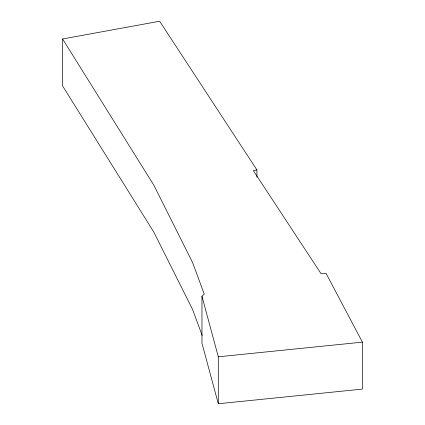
<?xml version="1.0" encoding="UTF-8"?>
<svg xmlns="http://www.w3.org/2000/svg" width="425" height="425" viewBox="0 0 425 425"><rect width="100%" height="100%" fill="white"/><g stroke="black" fill="none" stroke-linecap="round" stroke-linejoin="round"><path stroke-width="0.64" d="M256.923 169.942L253.364 170.664L321.13 273.796L326.007 273.248L362.397 342.146L362.397 389.098L218.296 403.75L201.96 343.225L201.96 296.273L204.266 294.164L192.541 262.432L153.882 185.258L62.602 38.972L159.641 21.25L256.923 169.942L256.923 177.214M201.96 296.273L218.296 356.798L362.397 342.146M202.199 335.511L192.541 309.384L153.882 232.209L62.602 85.924L62.602 38.972M218.296 356.798L218.296 403.75"/></g></svg>
